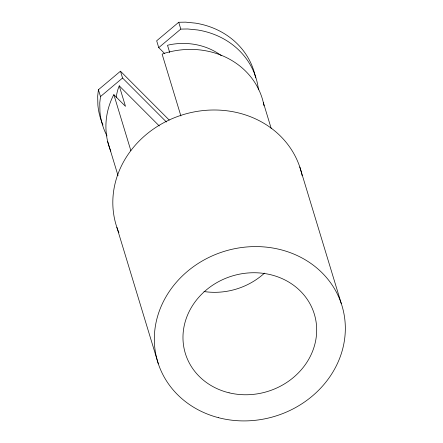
<?xml version="1.0" encoding="UTF-8"?>
<svg xmlns="http://www.w3.org/2000/svg" width="443" height="443" viewBox="0 0 443 443"><rect width="100%" height="100%" fill="white"/><g stroke="black" fill="none" stroke-linecap="round" stroke-linejoin="round"><path stroke-width="0.66" d="M169.243 120.081L120.474 71.201L98.418 89.73L97.687 96.031L97.881 105.124A80.266 71.893 -16.9 0 0 102.986 125.059M98.418 89.73L100.495 96.563L99.764 102.859L99.957 111.952A80.266 71.893 -16.9 0 0 107.018 135.979M159.303 125.978L119.256 85.842L118.347 88.113A64.213 57.518 -16.9 0 0 116.182 97.288M119.256 85.842L125.485 106.331L113.862 94.686L112.838 96.519A80.266 71.893 -16.9 0 0 110.783 151.19M255.617 77.907A80.266 71.893 -16.9 0 0 195.479 23.13L185.628 22.15L178.723 22.266L156.667 40.795L158.744 47.622L164.597 53.492M100.495 96.563L122.55 78.029L120.474 71.201M158.744 47.622L180.799 29.094L187.705 28.978L197.556 29.958A80.266 71.893 -16.9 0 1 258.468 89.851M122.55 78.029L166.441 122.019M299.8 167.005L341.298 303.599M263.38 102.698L271.188 128.398M178.723 22.266L180.799 29.094M169.724 52.573L167.515 45.302L170.062 44.671A64.213 57.518 -16.9 0 1 221.406 55.696M180.905 115.983L162.116 54.146L164.203 53.37A80.266 71.893 -16.9 0 1 264.039 105.86M113.862 94.686L130.851 150.603M107.627 141.367L118.037 175.638M116.858 227.309L158.356 363.902M264.488 273.132A67.425 60.392 -16.9 0 1 203.979 291.538M118.912 232.747A96.319 86.274 -16.9 0 1 182.56 114.826A96.319 86.274 -16.9 0 1 302.17 175.721M218.299 417.638A96.319 86.274 -16.9 0 0 343.668 312.309A96.319 86.274 -16.9 0 0 187.516 271.299A96.319 86.274 -16.9 0 0 218.299 417.638M229.081 392.808A67.425 60.392 -16.9 0 0 315.244 317.509A67.425 60.392 -16.9 0 0 205.159 290.935A67.425 60.392 -16.9 0 0 229.081 392.808"/></g></svg>
